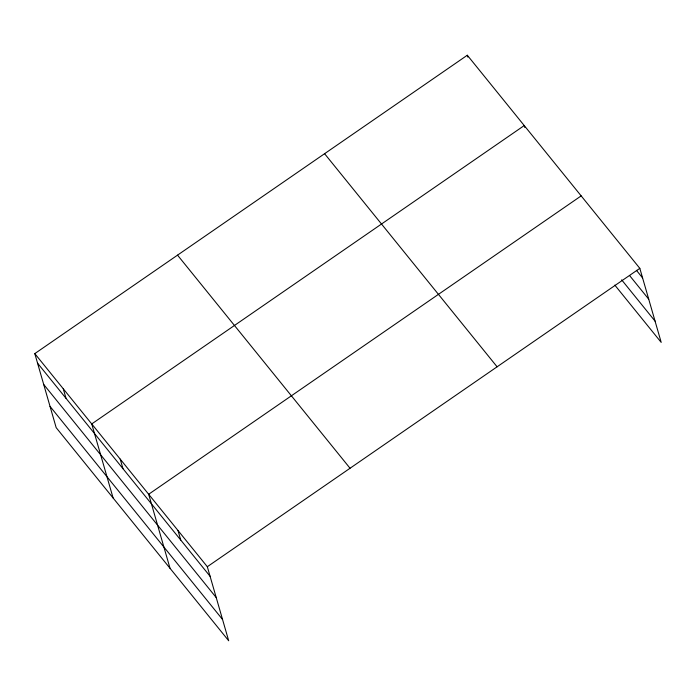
<?xml version="1.0" encoding="UTF-8"?>
<svg xmlns="http://www.w3.org/2000/svg" width="696" height="696" viewBox="0 0 696 696"><rect width="100%" height="100%" fill="white"/><g stroke="black" fill="none" stroke-linecap="round" stroke-linejoin="round"><path stroke-width="1.04" d="M34.8 353.611L207.321 566.718L228.688 640.764L56.176 427.657L34.8 353.611L467.312 55.236L639.824 268.343L661.2 342.389L614.82 285.099M581.169 195.889L148.666 494.264L170.033 568.31M207.321 566.718L639.824 268.343M636.457 270.344L642.591 277.921M629.636 275.607L648.733 299.202M621.641 279.835L655.058 321.117M324.58 153.694L497.101 366.809M177.532 255.145L350.045 468.251M37.567 363.19L210.088 576.297M43.709 384.462L216.221 597.577M50.034 406.386L222.555 619.492M524.793 127.472L524.236 125.558L91.733 423.934L113.1 497.979M467.312 55.236L467.86 57.15M177.993 530.491L180.76 540.07M120.199 459.099L122.966 468.678M63.266 388.768L66.033 398.356"/></g></svg>
